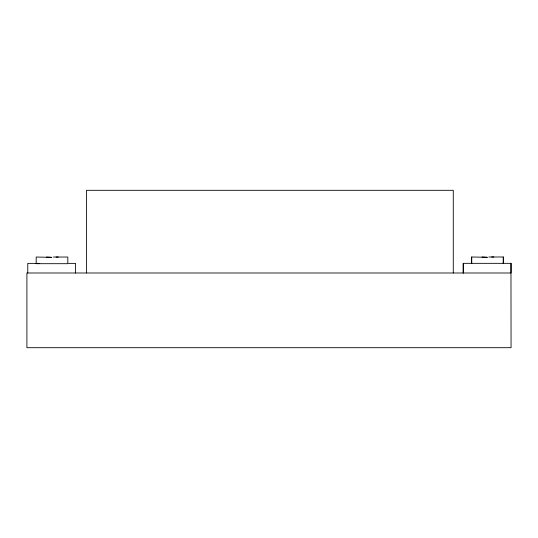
<?xml version="1.0" encoding="UTF-8"?>
<svg xmlns="http://www.w3.org/2000/svg" width="538" height="538" viewBox="0 0 538 538"><rect width="100%" height="100%" fill="white"/><g stroke="black" fill="none" stroke-linecap="round" stroke-linejoin="round"><path stroke-width="0.81" d="M56.1 257.036L67.822 257.036L67.822 263.694L36.187 263.694L36.187 257.036L51.574 257.346M491.645 256.996L503.373 256.996L503.373 263.654M51.863 257.346L46.564 257.036M487.415 257.298L481.974 256.996M39.718 263.378L27.774 263.378L27.774 273.035M68.555 263.378L75.555 263.378L75.555 273.035M510.959 263.338L511.06 347.696L26.9 347.696L26.9 272.995L511.06 272.995L511.1 263.338L463.184 263.338L463.184 272.995M503.232 256.996L503.232 263.654M493.864 256.996L488.827 256.996M487.125 257.298L471.597 256.996L471.597 263.654M471.739 256.996L471.739 263.654M463.326 263.338L463.326 272.995M453.278 272.995L453.278 190.304L86.524 190.304L86.524 272.995M58.312 257.036L53.417 257.036"/></g></svg>
